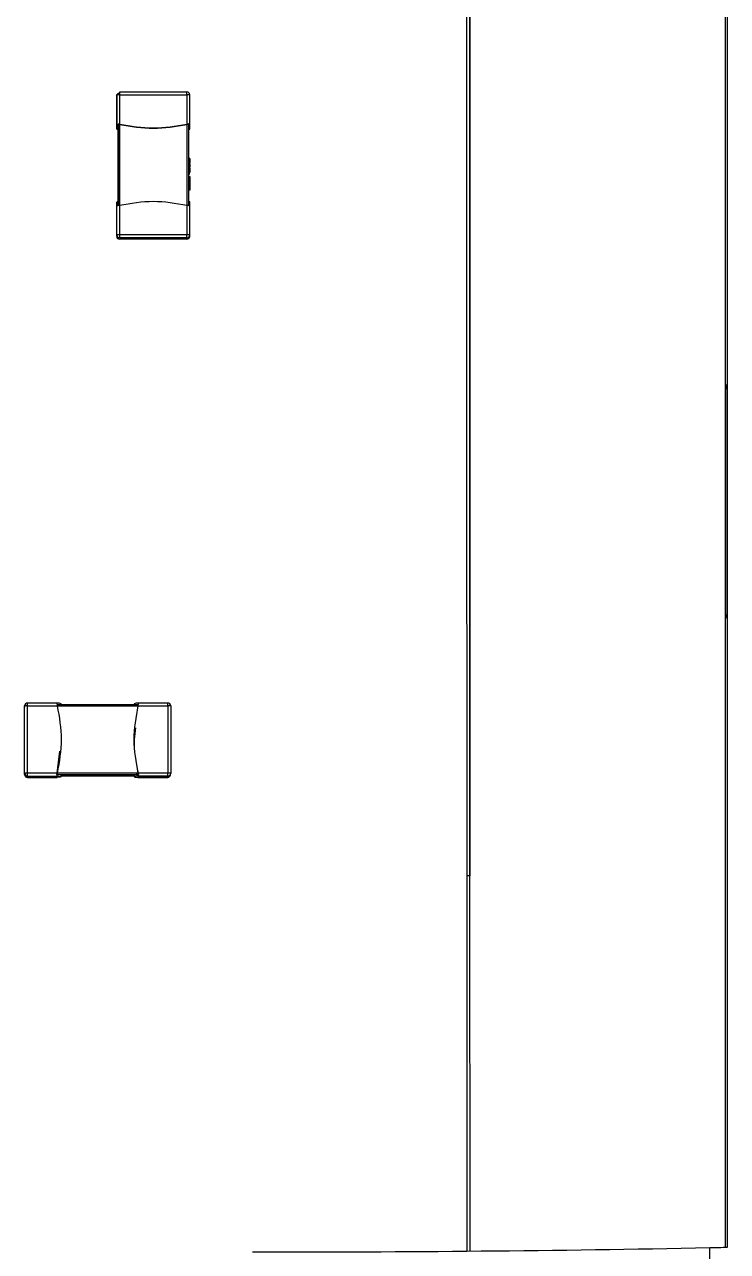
# Model space of a CAD drawing. Header units: millimetres. Extents: x 15 to 1184, y 5 to 836.
# Drawn here: x 850.38 to 855.19, y 618.19 to 626.59 of the extents above; entities that cross this region are included whole.
import ezdxf

# ---------------------------------------------------------------- set-up
doc = ezdxf.new("R2010")
doc.units = ezdxf.units.MM
doc.layers.get('0').update_dxf_attribs({"lineweight": 18})

msp = doc.modelspace()

# ---------------------------------------------------------------- linework, layer by layer
at = {"color": 7, "linetype": 'Continuous', "lineweight": 25}
for p, q in [((855.1882, 618.2197), (855.1876, 635.216)), ((855.1746, 618.2193), (855.174, 635.0499)), ((853.4023, 632.5938), (853.4028, 618.1932)), ((853.4216, 631.5197), (853.422, 620.7632)), ((853.4242, 631.5506), (853.4245, 620.7632)), ((851.027, 626.1327), (851.487, 626.1327)), ((851.0071, 626.1144), (851.0063, 626.1049)), ((851.0063, 626.1033), (851.007, 626.1128)), ((851.0063, 626.1033), (851.0063, 626.1049)), ((851.0063, 625.9001), (851.0063, 626.1033)), ((851.007, 626.1128), (851.0071, 626.1144)), ((851.007, 626.1128), (851.007, 625.9096)), ((851.0271, 625.91), (851.0271, 626.1132)), ((851.0271, 626.1132), (851.4871, 626.1132)), ((851.4871, 626.1132), (851.4871, 625.91)), ((851.507, 625.9096), (851.507, 626.1128)), ((851.0066, 625.8778), (851.0166, 625.8778)), ((851.0163, 625.3784), (851.0163, 625.8778)), ((851.017, 625.9096), (851.0171, 625.3561)), ((851.02, 625.9114), (851.0171, 625.9122)), ((851.02, 625.9114), (851.0271, 625.9098)), ((851.0271, 625.3563), (851.0271, 625.9098)), ((851.4971, 625.9124), (851.4871, 625.91)), ((851.4871, 625.9098), (851.4941, 625.9114)), ((851.4871, 625.9098), (851.4871, 625.3563)), ((851.4971, 625.9122), (851.4941, 625.9114)), ((851.4966, 625.8778), (851.5066, 625.8778)), ((851.497, 625.9096), (851.4971, 625.3561)), ((851.5064, 625.6532), (851.4964, 625.6532)), ((851.5065, 625.6285), (851.4965, 625.6285)), ((851.5065, 625.6208), (851.4965, 625.6208)), ((851.5064, 625.6754), (851.4971, 625.6754)), ((851.5064, 625.668), (851.4971, 625.668)), ((851.4971, 625.6652), (851.5064, 625.6652)), ((851.5064, 625.6571), (851.4971, 625.6571)), ((851.5064, 625.6562), (851.4971, 625.6562)), ((851.5065, 625.6506), (851.4971, 625.6506)), ((851.5065, 625.6433), (851.4971, 625.6433)), ((851.4971, 625.6404), (851.5065, 625.6404)), ((851.5065, 625.6323), (851.4971, 625.6323)), ((851.5065, 625.6314), (851.4971, 625.6314)), ((851.5064, 625.6754), (851.5064, 625.668)), ((851.5064, 625.6652), (851.5064, 625.6571)), ((851.5064, 625.6534), (851.5064, 625.6511)), ((851.5064, 625.6532), (851.5064, 625.6456)), ((851.5064, 625.6511), (851.5064, 625.645)), ((851.5065, 625.6506), (851.5065, 625.6433)), ((851.5065, 625.6404), (851.5065, 625.6323)), ((851.5065, 625.6286), (851.5065, 625.6263)), ((851.5065, 625.6285), (851.5065, 625.6208)), ((851.5065, 625.6263), (851.5065, 625.6202)), ((851.4964, 625.615), (851.5064, 625.615)), ((851.5064, 625.6034), (851.4964, 625.6034)), ((851.4964, 625.5521), (851.5064, 625.5521)), ((851.5065, 625.5807), (851.4965, 625.5807)), ((851.5065, 625.615), (851.4971, 625.615)), ((851.5065, 625.6146), (851.4971, 625.6146)), ((851.5064, 625.6111), (851.4971, 625.6111)), ((851.5065, 625.6108), (851.4971, 625.6108)), ((851.5065, 625.6107), (851.4971, 625.6107)), ((851.5065, 625.6002), (851.4971, 625.6002)), ((851.5065, 625.5998), (851.4971, 625.5998)), ((851.5064, 625.5987), (851.4971, 625.5987)), ((851.5064, 625.597), (851.4971, 625.597)), ((851.5064, 625.5969), (851.4971, 625.5969)), ((851.4971, 625.5968), (851.5064, 625.5968)), ((851.5065, 625.5962), (851.4971, 625.5962)), ((851.5065, 625.5914), (851.4971, 625.5914)), ((851.5065, 625.5838), (851.4971, 625.5838)), ((851.5065, 625.5797), (851.4971, 625.5797)), ((851.5065, 625.572), (851.4971, 625.572)), ((851.5065, 625.5694), (851.4971, 625.5694)), ((851.5065, 625.569), (851.4971, 625.569)), ((851.5064, 625.5687), (851.4971, 625.5687)), ((851.5064, 625.5683), (851.4971, 625.5683)), ((851.5065, 625.5382), (851.4971, 625.5382)), ((851.5064, 625.615), (851.5064, 625.6153)), ((851.5064, 625.615), (851.5064, 625.6147)), ((851.5064, 625.6147), (851.5064, 625.6111)), ((851.5064, 625.6125), (851.5064, 625.6098)), ((851.5064, 625.6098), (851.5064, 625.6084)), ((851.5064, 625.6067), (851.5064, 625.6059)), ((851.5064, 625.6062), (851.5064, 625.6028)), ((851.5064, 625.6059), (851.5064, 625.6026)), ((851.5064, 625.6028), (851.5064, 625.5987)), ((851.5064, 625.6026), (851.5064, 625.6002)), ((851.5064, 625.601), (851.5064, 625.5969)), ((851.5064, 625.5987), (851.5064, 625.597)), ((851.5064, 625.5969), (851.5064, 625.5968)), ((851.5064, 625.5835), (851.5064, 625.5846)), ((851.5064, 625.5687), (851.5064, 625.5683)), ((851.5065, 625.615), (851.5065, 625.6146)), ((851.5065, 625.6002), (851.5065, 625.5998)), ((851.5065, 625.5962), (851.5065, 625.5914)), ((851.5065, 625.5958), (851.5065, 625.5905)), ((851.5065, 625.5905), (851.5065, 625.5854)), ((851.5065, 625.5854), (851.5065, 625.5835)), ((851.5065, 625.5694), (851.5065, 625.569)), ((851.5064, 625.4906), (851.4964, 625.4906)), ((851.5065, 625.4599), (851.4965, 625.4599)), ((851.4971, 625.5306), (851.5065, 625.5306)), ((851.5065, 625.5111), (851.4971, 625.5111)), ((851.5065, 625.4936), (851.4971, 625.4936)), ((851.5065, 625.4871), (851.4971, 625.4871)), ((851.5065, 625.4838), (851.4971, 625.4838)), ((851.5065, 625.467), (851.4971, 625.467)), ((851.5064, 625.526), (851.5064, 625.5251)), ((851.5065, 625.4936), (851.5065, 625.4871)), ((851.5065, 625.4871), (851.5065, 625.4838)), ((851.0167, 625.3784), (851.0067, 625.3784)), ((851.5067, 625.3784), (851.4967, 625.3784)), ((851.0063, 625.1435), (851.0063, 625.3466)), ((851.0071, 625.153), (851.0071, 625.3561)), ((851.0271, 625.1534), (851.0271, 625.3565)), ((851.4871, 625.3565), (851.4871, 625.1534)), ((851.4871, 625.3565), (851.4971, 625.354)), ((851.5071, 625.153), (851.5071, 625.3561)), ((851.0063, 625.1435), (851.0071, 625.153)), ((851.0271, 625.133), (851.0263, 625.1235)), ((851.4863, 625.1235), (851.0263, 625.1235)), ((851.4871, 625.1534), (851.0271, 625.1534)), ((851.4871, 625.133), (851.0271, 625.133)), ((851.4863, 625.1235), (851.4871, 625.133)), ((851.5062, 625.1418), (851.507, 625.1513)), ((850.3762, 621.9267), (850.3754, 621.9172)), ((850.3762, 621.9283), (850.3755, 621.9188)), ((850.3762, 621.4668), (850.3762, 621.9267)), ((850.5993, 621.9467), (850.3962, 621.9467)), ((850.3962, 621.9271), (850.5994, 621.9271)), ((850.3962, 621.4672), (850.3962, 621.9271)), ((850.597, 621.937), (850.5994, 621.9271)), ((850.5994, 621.9367), (851.153, 621.9367)), ((850.5994, 621.9269), (851.153, 621.9269)), ((850.6258, 621.9367), (850.6258, 621.9419)), ((851.1258, 621.9419), (851.1258, 621.9367)), ((851.153, 621.9271), (851.1554, 621.937)), ((851.153, 621.9271), (851.3562, 621.9271)), ((851.3562, 621.9467), (851.1531, 621.9467)), ((851.3562, 621.9271), (851.3562, 621.4672)), ((851.3762, 621.9267), (851.3762, 621.4668)), ((850.3754, 621.9172), (850.3755, 621.9188)), ((850.3754, 621.4573), (850.3754, 621.9172)), ((851.1295, 621.7785), (851.1295, 621.7783)), ((850.5994, 621.467), (850.6168, 621.6162)), ((850.6229, 621.6155), (850.6229, 621.6157)), ((850.3754, 621.4573), (850.3762, 621.4668)), ((850.3954, 621.4373), (850.3962, 621.4468)), ((850.3954, 621.4373), (850.5985, 621.4373)), ((850.5986, 621.4373), (850.3954, 621.4373)), ((850.5994, 621.4672), (850.3962, 621.4672)), ((850.3962, 621.4468), (850.5994, 621.4468)), ((850.5977, 621.4598), (850.597, 621.457)), ((850.5986, 621.4568), (850.5972, 621.4513)), ((850.5977, 621.4598), (850.5994, 621.467)), ((851.153, 621.467), (850.5994, 621.467)), ((850.5994, 621.4568), (851.153, 621.4568)), ((850.6258, 621.442), (850.6258, 621.452)), ((850.6258, 621.4473), (851.1258, 621.4473)), ((851.1258, 621.4473), (850.6258, 621.4473)), ((851.1258, 621.452), (851.1258, 621.442)), ((851.3554, 621.4373), (851.1522, 621.4373)), ((851.1523, 621.4373), (851.3554, 621.4373)), ((851.3562, 621.4672), (851.153, 621.4672)), ((851.3562, 621.4468), (851.153, 621.4468)), ((851.1554, 621.457), (851.1547, 621.4598)), ((851.3554, 621.4373), (851.3562, 621.4468)), ((851.3753, 621.4556), (851.3761, 621.4651)), ((851.3762, 621.4668), (851.3761, 621.4651)), ((853.4254, 620.7632), (853.4027, 620.7632)), ((853.4255, 618.1933), (853.4254, 620.7632)), ((855.0671, 609.2185), (855.0668, 618.2166))]:
    msp.add_line(p, q, dxfattribs=at)
for points in [[(851.007, 625.9096), (851.007, 625.8967), (851.0069, 625.8872), (851.0068, 625.8809), (851.0067, 625.8781), (851.0066, 625.8785), (851.0065, 625.8824), (851.0064, 625.8896), (851.0063, 625.9001)], [(851.0071, 625.3561), (851.007, 625.3666), (851.0069, 625.3738), (851.0068, 625.3777), (851.0067, 625.3782), (851.0066, 625.3753), (851.0065, 625.369), (851.0064, 625.3595), (851.0063, 625.3466)], [(850.5994, 621.4468), (850.611, 621.4456), (850.6193, 621.4444), (850.6242, 621.4432), (850.6258, 621.442), (850.624, 621.4408), (850.6189, 621.4396), (850.6104, 621.4384), (850.5986, 621.4373)], [(851.153, 621.4468), (851.1412, 621.4456), (851.1327, 621.4444), (851.1276, 621.4432), (851.1258, 621.442), (851.1274, 621.4408), (851.1323, 621.4396), (851.1406, 621.4384), (851.1522, 621.4373)]]:
    msp.add_lwpolyline(points, dxfattribs=at)
for centre, radius, start, end in [((848.2851, 626.1181), 2.742, 359.89611, 0.30531), ((851.487, 626.1127), 0.02, 0.0081, 90.0081), ((848.7451, 626.1181), 2.742, 359.89611, 0.30531), ((851.0263, 626.1033), 0.02, 89.99589, 179.99589), ((851.0221, 625.8692), 0.244, 88.82785, 93.5338), ((851.4921, 625.8722), 0.241, 86.44084, 91.18953), ((850.1153, 625.9057), 0.9017, 358.23005, 0.24876), ((850.6053, 625.9057), 0.9017, 358.23005, 0.24876), ((850.5265, 625.3594), 0.4906, 359.60991, 2.21128), ((851.0165, 625.3594), 0.4906, 359.60991, 2.21128), ((851.0263, 625.1435), 0.02, 180.0081, 270.0081), ((851.0221, 624.9094), 0.244, 88.82785, 93.5338), ((851.0271, 625.153), 0.02, 180.0084, 270.00572), ((847.8342, 625.1483), 3.1929, 359.72417, 0.09039), ((851.4863, 625.1435), 0.02, 269.99391, 355.326), ((851.4921, 624.9124), 0.241, 86.44084, 91.18953), ((848.2942, 625.1483), 3.1929, 359.72417, 0.09039), ((851.4871, 625.153), 0.02, 269.99359, 359.99627), ((850.3962, 621.9267), 0.02, 90.00004, 180.00012), ((850.3912, 621.6831), 0.244, 88.82785, 93.5338), ((847.6542, 621.932), 2.742, 359.89611, 0.30531), ((850.6019, 621.8844), 0.0623, 67.45431, 92.3149), ((851.1491, 621.8887), 0.058, 86.21052, 113.73955), ((851.3562, 621.9267), 0.02, 359.99996, 90), ((848.5141, 621.932), 2.8421, 359.90121, 0.29608), ((851.3612, 621.6861), 0.241, 86.44084, 91.18953), ((850.3954, 621.4573), 0.02, 179.99996, 270), ((850.3912, 621.2232), 0.244, 88.82785, 93.5338), ((850.3962, 621.4668), 0.02, 180.0084, 270.00572), ((847.2033, 621.4621), 3.1929, 359.72417, 0.09039), ((850.6019, 621.3945), 0.0623, 67.45431, 92.3149), ((851.1472, 621.41), 0.0471, 82.93523, 117.01484), ((851.3554, 621.4573), 0.02, 270.00014, 355.33131), ((848.1633, 621.4621), 3.1929, 359.72417, 0.09039), ((851.3612, 621.2262), 0.241, 86.44084, 91.18953), ((851.3562, 621.4668), 0.02, 269.99391, 355.326), ((852.1536, 764.3724), 146.1849, 269.914555, 271.141869), ((854.5082, 642.6359), 24.4257, 271.31036, 271.59527)]:
    msp.add_arc(centre, radius, start, end, dxfattribs=at)
for points, knots in [([(851.0128, 625.9133), (851.0114, 625.9128), (851.0085, 625.9119), (851.0072, 625.9105), (851.0071, 625.9098), (851.007, 625.9096)], [0, 0, 0, 0, 0.003152057, 0.006309882, 0.007166623, 0.007166623, 0.007166623, 0.007166623]), ([(851.017, 625.9096), (851.0172, 625.9099), (851.0174, 625.9105), (851.0188, 625.9111), (851.0198, 625.9114), (851.02, 625.9114)], [0, 0, 0, 0, 0.001595636, 0.003191894, 0.003619511, 0.003619511, 0.003619511, 0.003619511]), ([(851.0262, 625.8997), (851.0239, 625.9003), (851.0207, 625.901), (851.018, 625.9017), (851.0173, 625.9019)], [0, 0, 0, 0, 0.006762272, 0.009217514, 0.009217514, 0.009217514, 0.009217514]), ([(851.4941, 625.9114), (851.4949, 625.9112), (851.4963, 625.9107), (851.497, 625.9101), (851.497, 625.9097), (851.497, 625.9096)], [0, 0, 0, 0, 0.001575123, 0.003149207, 0.003624921, 0.003624921, 0.003624921, 0.003624921]), ([(851.507, 625.9096), (851.5068, 625.9102), (851.5064, 625.9114), (851.5037, 625.9126), (851.5017, 625.9132), (851.5013, 625.9133)], [0, 0, 0, 0, 0.003166464, 0.006334004, 0.007089316, 0.007089316, 0.007089316, 0.007089316]), ([(851.5064, 625.6562), (851.5064, 625.656), (851.5064, 625.6558), (851.5064, 625.6541), (851.5064, 625.6532)], [0, 0, 0, 0, 0.001495793, 0.002917687, 0.002917687, 0.002917687, 0.002917687]), ([(851.5065, 625.6314), (851.5065, 625.6312), (851.5065, 625.631), (851.5065, 625.6293), (851.5065, 625.6285)], [0, 0, 0, 0, 0.001495793, 0.002917687, 0.002917687, 0.002917687, 0.002917687]), ([(851.5064, 625.6034), (851.5064, 625.6035), (851.5064, 625.6037), (851.5064, 625.6039), (851.5064, 625.6041), (851.5064, 625.6041), (851.5064, 625.6041)], [0, 0, 0, 0, 0.0001614533, 0.0003133763, 0.0004652989, 0.000626751, 0.000626751, 0.000626751, 0.000626751]), ([(851.5064, 625.6041), (851.5064, 625.604), (851.5064, 625.6037), (851.5064, 625.603), (851.5064, 625.6021), (851.5064, 625.6014), (851.5064, 625.601)], [0, 0, 0, 0, 0.000692923, 0.001377465, 0.002139349, 0.003042539, 0.003042539, 0.003042539, 0.003042539]), ([(851.5064, 625.6002), (851.5064, 625.6001), (851.5064, 625.5999), (851.5064, 625.5997), (851.5064, 625.5997), (851.5064, 625.5997)], [0, 0, 0, 0, 0.0001268489, 0.0002530101, 0.0005282538, 0.0005282538, 0.0005282538, 0.0005282538]), ([(851.5064, 625.5521), (851.5064, 625.5518), (851.5065, 625.5514), (851.5065, 625.5486), (851.5065, 625.5441), (851.5065, 625.5402), (851.5065, 625.5382)], [0, 0, 0, 0, 0.00361404, 0.00691748, 0.01024289, 0.01391687, 0.01391687, 0.01391687, 0.01391687]), ([(851.5064, 625.5431), (851.5064, 625.5429), (851.5064, 625.5425), (851.5064, 625.5403), (851.5064, 625.5368), (851.5064, 625.534), (851.5064, 625.5325)], [0, 0, 0, 0, 0.0028648, 0.00533615, 0.00779901, 0.0106418, 0.0106418, 0.0106418, 0.0106418]), ([(851.5065, 625.5914), (851.5065, 625.5899), (851.5065, 625.5872), (851.5065, 625.5849), (851.5065, 625.5838)], [0, 0, 0, 0, 0.003837179, 0.007530897, 0.007530897, 0.007530897, 0.007530897]), ([(851.5065, 625.5838), (851.5065, 625.583), (851.5065, 625.5813), (851.5065, 625.5809), (851.5065, 625.5807)], [0, 0, 0, 0, 0.001489577, 0.003099886, 0.003099886, 0.003099886, 0.003099886]), ([(851.5065, 625.5382), (851.5065, 625.5372), (851.5065, 625.5354), (851.5065, 625.5322), (851.5065, 625.5306)], [0, 0, 0, 0, 0.003713601, 0.007570839, 0.007570839, 0.007570839, 0.007570839]), ([(851.5064, 625.5251), (851.5064, 625.5245), (851.5064, 625.5234), (851.5064, 625.5219), (851.5064, 625.5209), (851.5064, 625.5207), (851.5064, 625.5205)], [0, 0, 0, 0, 0.001212033, 0.002287083, 0.003362133, 0.004574166, 0.004574166, 0.004574166, 0.004574166]), ([(851.5064, 625.5019), (851.5064, 625.5004), (851.5064, 625.4973), (851.5064, 625.4932), (851.5064, 625.4912)], [0, 0, 0, 0, 0.0053419, 0.01074109, 0.01074109, 0.01074109, 0.01074109]), ([(851.5064, 625.4912), (851.5064, 625.4897), (851.5064, 625.4867), (851.5064, 625.4827), (851.5064, 625.4795), (851.5064, 625.4781), (851.5064, 625.4774)], [0, 0, 0, 0, 0.00357788, 0.00686173, 0.01016241, 0.01378644, 0.01378644, 0.01378644, 0.01378644]), ([(851.5064, 625.4774), (851.5064, 625.4762), (851.5064, 625.4737), (851.5064, 625.471), (851.5064, 625.4693), (851.5064, 625.4691), (851.5065, 625.469)], [0, 0, 0, 0, 0.002205996, 0.004233169, 0.006242633, 0.008399474, 0.008399474, 0.008399474, 0.008399474]), ([(851.5065, 625.5306), (851.5065, 625.5276), (851.5065, 625.5218), (851.5065, 625.5146), (851.5065, 625.5111)], [0, 0, 0, 0, 0.00985748, 0.01950599, 0.01950599, 0.01950599, 0.01950599]), ([(851.5065, 625.5111), (851.5065, 625.508), (851.5065, 625.5018), (851.5065, 625.4963), (851.5065, 625.4936)], [0, 0, 0, 0, 0.00867503, 0.01746459, 0.01746459, 0.01746459, 0.01746459]), ([(851.5065, 625.4838), (851.5065, 625.4807), (851.5065, 625.4745), (851.5065, 625.4695), (851.5065, 625.467)], [0, 0, 0, 0, 0.00835627, 0.01676862, 0.01676862, 0.01676862, 0.01676862]), ([(851.5065, 625.467), (851.5065, 625.4651), (851.5065, 625.4611), (851.5065, 625.4603), (851.5065, 625.4599)], [0, 0, 0, 0, 0.003561815, 0.007138, 0.007138, 0.007138, 0.007138]), ([(851.0071, 625.3561), (851.0073, 625.3556), (851.0078, 625.3546), (851.0105, 625.3536), (851.0124, 625.3531), (851.0128, 625.353)], [0, 0, 0, 0, 0.003029891, 0.006060811, 0.006783546, 0.006783546, 0.006783546, 0.006783546]), ([(851.02, 625.3546), (851.0193, 625.3547), (851.0178, 625.3551), (851.0171, 625.3557), (851.0171, 625.356), (851.0171, 625.3561)], [0, 0, 0, 0, 0.001509318, 0.00301764, 0.003473172, 0.003473172, 0.003473172, 0.003473172]), ([(851.4971, 625.3561), (851.497, 625.3559), (851.4967, 625.3554), (851.4954, 625.3548), (851.4944, 625.3546), (851.4941, 625.3546)], [0, 0, 0, 0, 0.001512896, 0.003026382, 0.003432114, 0.003432114, 0.003432114, 0.003432114]), ([(851.5014, 625.353), (851.5028, 625.3534), (851.5057, 625.3542), (851.507, 625.3553), (851.507, 625.356), (851.5071, 625.3561)], [0, 0, 0, 0, 0.002987797, 0.005981061, 0.006793156, 0.006793156, 0.006793156, 0.006793156]), ([(855.1861, 623.3446), (855.1861, 623.2547), (855.186, 623.0747), (855.1858, 622.8329), (855.1855, 622.6467), (855.1851, 622.5369), (855.1846, 622.5163), (855.1841, 622.5875), (855.1838, 622.7425), (855.1835, 622.9637), (855.1834, 623.2258), (855.1834, 623.4989), (855.1835, 623.7527), (855.1839, 623.9588), (855.1843, 624.0942), (855.1847, 624.1434), (855.1852, 624.1005), (855.1856, 623.9701), (855.1859, 623.7672), (855.186, 623.5461), (855.1861, 623.4005), (855.1861, 623.3446)], [0, 0, 0, 0, 0.171058, 0.34211, 0.513345, 0.684962, 0.856929, 1.02906, 1.201102, 1.372842, 1.544205, 1.715277, 1.886264, 2.05741, 2.22889, 2.40074, 2.572836, 2.744943, 2.916815, 3.088306, 3.195329, 3.195329, 3.195329, 3.195329]), ([(850.5994, 621.9467), (850.5988, 621.9465), (850.5977, 621.9461), (850.5966, 621.9435), (850.5961, 621.9416), (850.596, 621.9412)], [0, 0, 0, 0, 0.002994608, 0.005990232, 0.00670455, 0.00670455, 0.00670455, 0.00670455]), ([(850.5977, 621.9339), (850.5979, 621.9346), (850.5983, 621.936), (850.5989, 621.9366), (850.5993, 621.9367), (850.5994, 621.9367)], [0, 0, 0, 0, 0.001492343, 0.002983702, 0.003434416, 0.003434416, 0.003434416, 0.003434416]), ([(851.1564, 621.9412), (851.156, 621.9426), (851.1551, 621.9454), (851.1538, 621.9466), (851.1531, 621.9467), (851.153, 621.9467)], [0, 0, 0, 0, 0.002983564, 0.005972586, 0.00678353, 0.00678353, 0.00678353, 0.00678353]), ([(851.153, 621.9367), (851.1532, 621.9366), (851.1538, 621.9364), (851.1544, 621.9351), (851.1546, 621.9341), (851.1547, 621.9339)], [0, 0, 0, 0, 0.001509034, 0.003018656, 0.003423352, 0.003423352, 0.003423352, 0.003423352]), ([(851.1356, 621.7776), (851.1316, 621.7507), (851.1164, 621.6472), (851.1374, 621.5436), (851.153, 621.467)], [0, 0, 0, 0, 0.0813614, 0.3132346, 0.3132346, 0.3132346, 0.3132346]), ([(850.596, 621.4528), (850.5964, 621.4513), (850.5973, 621.4484), (850.5985, 621.4469), (850.5992, 621.4468), (850.5994, 621.4468)], [0, 0, 0, 0, 0.003157048, 0.006319871, 0.007177969, 0.007177969, 0.007177969, 0.007177969]), ([(850.5994, 621.4568), (850.5991, 621.4569), (850.5986, 621.4572), (850.598, 621.4586), (850.5977, 621.4596), (850.5977, 621.4598)], [0, 0, 0, 0, 0.001599756, 0.003200136, 0.003628856, 0.003628856, 0.003628856, 0.003628856]), ([(851.1542, 621.4485), (851.1537, 621.4506), (851.153, 621.4534), (851.1523, 621.4562), (851.1522, 621.4568)], [0, 0, 0, 0, 0.006761949, 0.008596516, 0.008596516, 0.008596516, 0.008596516]), ([(851.1547, 621.4598), (851.1545, 621.4591), (851.154, 621.4576), (851.1534, 621.4569), (851.1531, 621.4568), (851.153, 621.4568)], [0, 0, 0, 0, 0.001591514, 0.003181978, 0.003662318, 0.003662318, 0.003662318, 0.003662318]), ([(851.153, 621.4468), (851.1535, 621.447), (851.1546, 621.4476), (851.1558, 621.4504), (851.1563, 621.4524), (851.1564, 621.4528)], [0, 0, 0, 0, 0.003200286, 0.006401659, 0.007165039, 0.007165039, 0.007165039, 0.007165039])]:
    msp.add_open_spline(points, degree=3, knots=knots, dxfattribs=at)
for points in [[(851.0171, 625.9124), (851.0187, 625.912), (851.0218, 625.9112), (851.0253, 625.9104), (851.0271, 625.91)], [(851.4871, 625.91), (851.4104, 625.8966), (851.2571, 625.8698), (851.1037, 625.8966), (851.0271, 625.91)], [(851.0271, 625.9098), (851.1037, 625.8964), (851.2571, 625.8696), (851.4104, 625.8964), (851.4871, 625.9098)], [(851.5064, 625.4906), (851.5064, 625.4914), (851.5064, 625.4928), (851.5064, 625.4947), (851.5064, 625.496), (851.5064, 625.4965), (851.5064, 625.4961), (851.5064, 625.4949), (851.5064, 625.4931), (851.5064, 625.4916), (851.5064, 625.4909)], [(851.0271, 625.3565), (851.1038, 625.3699), (851.2571, 625.3967), (851.4104, 625.3699), (851.4871, 625.3565)], [(851.0271, 625.3565), (851.0253, 625.3561), (851.0218, 625.3553), (851.0187, 625.3545), (851.0171, 625.354)], [(850.5994, 621.9271), (850.6128, 621.8504), (850.6396, 621.6971), (850.6128, 621.5438), (850.5994, 621.4672)], [(851.153, 621.4672), (851.1396, 621.5438), (851.1128, 621.6971), (851.1396, 621.8504), (851.153, 621.9271)], [(850.597, 621.4571), (850.5974, 621.4587), (850.5982, 621.4619), (850.599, 621.4654), (850.5994, 621.4672)], [(851.153, 621.4672), (851.1534, 621.4654), (851.1542, 621.4619), (851.155, 621.4587), (851.1554, 621.4571)], [(851.1547, 621.4598), (851.1546, 621.4603), (851.1543, 621.4613), (851.1538, 621.4631), (851.1534, 621.465), (851.1531, 621.4663), (851.153, 621.467)]]:
    msp.add_open_spline(points, degree=3, dxfattribs=at)

doc.saveas('drawing.dxf')
